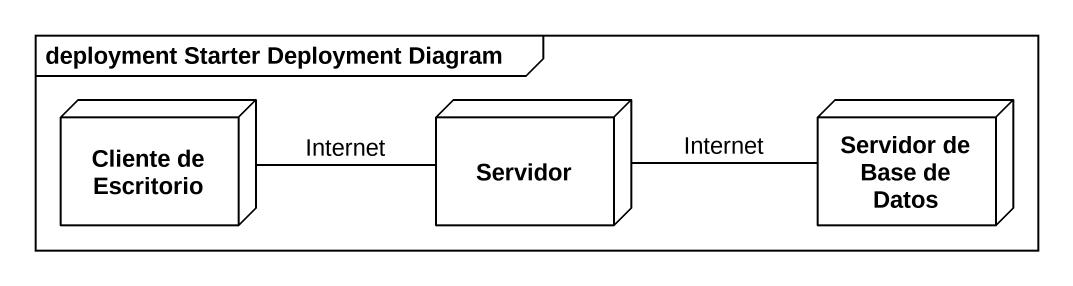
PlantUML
@startuml
mainframe deployment Starter Deployment Diagram
node "Cliente de Escritorio" as Cliente_de_Escritorio
node Servidor
node "Servidor de Base de Datos" as Servidor_de_Base_de_Datos
Cliente_de_Escritorio -right- Servidor : Internet
Servidor -right- Servidor_de_Base_de_Datos : Internet
@enduml
